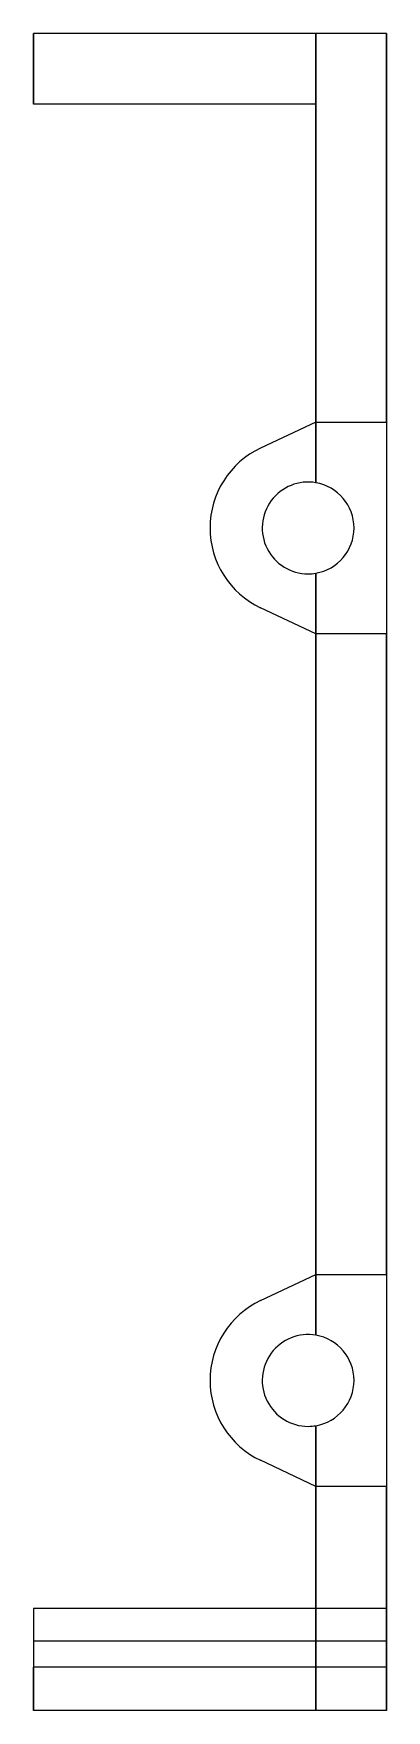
# Model space of a CAD drawing. Extents: x 220 to 362, y 94 to 767.
import ezdxf

# ---------------------------------------------------------------- set-up
doc = ezdxf.new("R2010")
doc.units = 0
doc.layers.add('Body', color=7, linetype='CONTINUOUS')

msp = doc.modelspace()

# ---------------------------------------------------------------- linework, layer by layer
at = {"layer": 'Body', "color": 7}
for points in [[(333.834866, 767.062543), (220.442398, 767.062543)], [(220.442398, 738.716077), (220.442398, 767.062543)], [(333.834866, 767.062543), (220.442398, 767.062543)], [(333.834866, 767.062543), (220.442398, 767.062543)], [(333.834866, 767.062543), (220.442398, 767.062543)], [(220.442398, 767.062543), (220.442398, 738.716077)], [(333.834866, 767.062543), (333.834866, 738.716077)], [(362.177358, 767.062543), (333.834866, 767.062543)], [(333.834866, 767.062543), (333.834866, 738.716077)], [(362.177358, 767.062543), (333.834866, 767.062543)], [(362.177358, 767.062543), (333.834866, 767.062543)], [(362.177358, 611.157087), (362.177358, 767.062543), (333.834866, 767.062543)], [(333.834866, 738.716077), (333.834866, 767.062543)], [(333.834866, 738.716077), (333.834866, 767.062543)], [(362.177358, 767.062543), (362.177358, 611.157087)], [(333.834866, 738.716077), (333.834866, 611.157087), (333.834866, 611.157087), (333.834866, 738.716077), (333.834866, 738.716077), (220.442398, 738.716077)], [(333.834866, 738.716077), (220.442398, 738.716077)], [(333.834866, 738.716077), (220.442398, 738.716077)], [(333.834866, 738.716077), (220.442398, 738.716077)], [(333.834866, 738.716077), (333.834866, 611.157087)], [(333.834866, 611.157087), (333.834866, 738.716077)], [(333.834866, 611.157087), (311.627373, 600.68409)], [(333.834866, 611.157087), (311.627373, 600.68409)], [(333.834866, 611.157087), (311.627373, 600.68409)], [(333.834866, 611.157087), (311.627373, 600.68409)], [(333.834866, 611.157087), (362.177358, 611.157087)], [(362.177358, 611.157087), (362.177358, 526.117611), (333.834866, 526.117611)], [(333.834866, 611.157087), (333.834866, 586.796344)], [(333.834866, 611.157087), (362.177358, 611.157087)], [(333.834866, 611.157087), (362.177358, 611.157087)], [(333.834866, 611.157087), (333.834866, 586.796344)], [(333.834866, 611.157087), (362.177358, 611.157087)], [(333.834866, 586.796344), (333.834866, 611.157087)], [(333.834866, 586.796344), (333.834866, 611.157087)], [(362.177358, 611.157087), (362.177358, 526.117611)], [(362.177358, 611.157087), (362.177358, 526.117611)], [(362.177358, 611.157087), (362.177358, 526.117611)], [(333.834866, 550.478354), (333.834866, 526.117611), (311.627373, 536.590608)], [(333.834866, 550.478354), (333.834866, 526.117611)], [(333.834866, 526.117611), (333.834866, 550.478354)], [(333.834866, 526.117611), (333.834866, 550.478354)], [(333.834866, 526.117611), (311.627373, 536.590608)], [(333.834866, 526.117611), (311.627373, 536.590608)], [(333.834866, 526.117611), (311.627373, 536.590608)], [(333.834866, 526.117611), (333.834866, 269.015433)], [(362.177358, 526.117611), (333.834866, 526.117611)], [(362.177358, 526.117611), (333.834866, 526.117611)], [(362.177358, 269.015433), (362.177358, 526.117611), (333.834866, 526.117611)], [(333.834866, 269.015433), (333.834866, 526.117611)], [(362.177358, 526.117611), (362.177358, 269.015433)], [(311.627373, 258.541686), (333.834866, 269.015433), (333.834866, 244.65469)], [(311.627373, 258.541686), (333.834866, 269.015433)], [(311.627373, 258.541686), (333.834866, 269.015433)], [(311.627373, 258.541686), (333.834866, 269.015433)], [(333.834866, 269.015433), (362.177358, 269.015433)], [(362.177358, 269.015433), (362.177358, 183.975957), (333.834866, 183.975957)], [(333.834866, 269.015433), (333.834866, 244.65469)], [(333.834866, 269.015433), (362.177358, 269.015433)], [(333.834866, 269.015433), (362.177358, 269.015433)], [(333.834866, 269.015433), (362.177358, 269.015433)], [(333.834866, 244.65469), (333.834866, 269.015433)], [(333.834866, 244.65469), (333.834866, 269.015433)], [(362.177358, 269.015433), (362.177358, 183.975957)], [(362.177358, 269.015433), (362.177358, 183.975957)], [(362.177358, 269.015433), (362.177358, 183.975957)], [(333.834866, 208.3367), (333.834866, 183.975957), (311.627373, 194.450454)], [(333.834866, 208.3367), (333.834866, 183.975957)], [(333.834866, 183.975957), (333.834866, 208.3367)], [(333.834866, 183.975957), (333.834866, 208.3367)], [(333.834866, 183.975957), (311.627373, 194.450454)], [(333.834866, 183.975957), (311.627373, 194.450454)], [(333.834866, 183.975957), (311.627373, 194.450454)], [(362.177358, 183.975957), (362.177358, 134.936471), (333.834866, 134.936471)], [(333.834866, 183.975957), (333.834866, 134.936471)], [(362.177358, 183.975957), (333.834866, 183.975957)], [(362.177358, 183.975957), (333.834866, 183.975957)], [(362.177358, 111.471228), (362.177358, 183.975957), (333.834866, 183.975957)], [(333.834866, 134.936471), (333.834866, 183.975957)], [(333.834866, 134.936471), (220.442398, 134.936471)], [(220.442398, 134.936471), (220.442398, 121.897725)], [(333.834866, 134.936471), (220.442398, 134.936471)], [(333.834866, 134.936471), (220.442398, 134.936471)], [(333.834866, 134.936471), (220.442398, 134.936471)], [(220.442398, 134.936471), (220.442398, 111.471228)], [(220.442398, 134.936471), (220.442398, 121.897725), (220.442398, 94.049482), (220.442398, 111.471228)], [(220.442398, 134.936471), (220.442398, 111.471228)], [(362.177358, 134.936471), (333.834866, 134.936471)], [(333.834866, 134.936471), (333.834866, 121.897725)], [(333.834866, 111.471228), (333.834866, 134.936471)], [(333.834866, 134.936471), (333.834866, 121.897725)], [(333.834866, 111.471228), (333.834866, 134.936471)], [(362.177358, 134.936471), (362.177358, 121.897725)], [(333.834866, 121.897725), (220.442398, 121.897725)], [(333.834866, 121.897725), (220.442398, 121.897725)], [(220.442398, 121.897725), (220.442398, 94.049482)], [(362.177358, 121.897725), (333.834866, 121.897725)], [(362.177358, 121.897725), (333.834866, 121.897725)], [(333.834866, 121.897725), (333.834866, 94.049482)], [(333.834866, 121.897725), (333.834866, 94.049482)], [(362.177358, 121.897725), (362.177358, 94.049482)], [(333.834866, 111.471228), (220.442398, 111.471228)], [(220.442398, 94.049482), (220.442398, 111.471228)], [(333.834866, 111.471228), (220.442398, 111.471228)], [(362.177358, 111.471228), (333.834866, 111.471228)], [(333.834866, 94.049482), (333.834866, 111.471228)], [(362.177358, 111.471228), (333.834866, 111.471228)], [(333.834866, 94.049482), (333.834866, 111.471228)], [(362.177358, 94.049482), (362.177358, 111.471228)], [(333.834866, 94.049482), (220.442398, 94.049482)], [(333.834866, 94.049482), (220.442398, 94.049482)], [(362.177358, 94.049482), (333.834866, 94.049482)], [(362.177358, 94.049482), (333.834866, 94.049482)]]:
    msp.add_lwpolyline(points, dxfattribs=at)
for points in [[(220.442398, 767.062543), (220.442398, 767.062543), (220.442398, 738.716077), (220.442398, 738.716077), (220.442398, 767.062543)], [(333.834866, 767.062543)], [(333.834866, 767.062543)], [(362.177358, 767.062543), (362.177358, 611.157087), (362.177358, 611.157087), (362.177358, 767.062543)], [(362.177358, 767.062543)], [(220.442398, 738.716077)], [(333.834866, 738.716077)], [(333.834866, 611.157087)], [(362.177358, 611.157087)], [(311.627373, 600.68409)], [(311.627373, 600.68409)], [(330.714867, 550.212104), (330.714867, 550.212104)], [(311.627373, 536.590608)], [(311.627373, 536.590608)], [(333.834866, 526.117611), (333.834866, 269.015433), (333.834866, 269.015433), (333.834866, 526.117611), (333.834866, 526.117611)], [(362.177358, 526.117611)], [(362.177358, 526.117611), (362.177358, 269.015433), (362.177358, 269.015433), (362.177358, 526.117611)], [(333.834866, 269.015433)], [(362.177358, 269.015433)], [(311.627373, 258.541686)], [(311.627373, 258.541686)], [(330.714867, 208.07045), (330.714867, 208.07045)], [(311.627373, 194.450454)], [(311.627373, 194.450454)], [(333.834866, 183.975957), (333.834866, 134.936471), (333.834866, 134.936471), (333.834866, 183.975957), (333.834866, 183.975957)], [(362.177358, 183.975957)], [(362.177358, 183.975957), (362.177358, 134.936471), (362.177358, 121.897725), (362.177358, 94.049482), (362.177358, 111.471228), (362.177358, 183.975957)], [(220.442398, 134.936471)], [(220.442398, 134.936471)], [(333.834866, 134.936471)]]:
    msp.add_lwpolyline(points, close=True, dxfattribs=at)
for points in [[(311.62822, 600.684225), (299.224956, 594.83367), (291.311441, 582.35117), (291.311478, 568.63731)], [(311.62822, 600.684225), (299.224956, 594.83367), (291.311441, 582.35117), (291.311478, 568.63731)], [(311.62822, 600.684225), (299.224956, 594.83367), (291.311441, 582.35117), (291.311478, 568.63731)], [(311.62822, 600.684225), (299.224956, 594.83367), (291.311441, 582.35117), (291.311478, 568.63731)], [(333.831116, 586.796847), (326.974203, 587.974222), (320.038802, 585.188907), (315.900919, 579.595929)], [(333.831116, 586.796847), (326.974203, 587.974222), (320.038802, 585.188907), (315.900919, 579.595929)], [(333.831116, 586.796847), (326.974203, 587.974222), (320.038802, 585.188907), (315.900919, 579.595929)], [(333.831116, 586.796847), (326.974203, 587.974222), (320.038802, 585.188907), (315.900919, 579.595929)], [(349.138228, 568.637422), (349.13822, 577.610255), (342.674532, 585.278381), (333.831116, 586.796847)], [(349.138228, 568.637422), (349.13822, 577.610255), (342.674532, 585.278381), (333.831116, 586.796847)], [(349.138228, 568.637422), (349.13822, 577.610255), (342.674532, 585.278381), (333.831116, 586.796847)], [(349.138228, 568.637422), (349.13822, 577.610255), (342.674532, 585.278381), (333.831116, 586.796847)], [(315.900919, 579.595929), (311.763036, 574.002952), (311.128351, 566.556144), (314.260057, 560.343585)], [(315.900919, 579.595929), (311.763036, 574.002952), (311.128351, 566.556144), (314.260057, 560.343585)], [(315.900919, 579.595929), (311.763036, 574.002952), (311.128351, 566.556144), (314.260057, 560.343585)], [(315.900919, 579.595929), (311.763036, 574.002952), (311.128351, 566.556144), (314.260057, 560.343585)], [(291.311478, 568.63731), (291.311515, 554.92345), (299.225097, 542.440992), (311.628393, 536.590503)], [(291.311478, 568.63731), (291.311515, 554.92345), (299.225097, 542.440992), (311.628393, 536.590503)], [(291.311478, 568.63731), (291.311515, 554.92345), (299.225097, 542.440992), (311.628393, 536.590503)], [(291.311478, 568.63731), (291.311515, 554.92345), (299.225097, 542.440992), (311.628393, 536.590503)], [(333.831146, 550.477972), (342.674559, 551.996452), (349.138235, 559.664589), (349.138228, 568.637422)], [(333.831146, 550.477972), (342.674559, 551.996452), (349.138235, 559.664589), (349.138228, 568.637422)], [(333.831146, 550.477972), (342.674559, 551.996452), (349.138235, 559.664589), (349.138228, 568.637422)], [(333.831146, 550.477972), (342.674559, 551.996452), (349.138235, 559.664589), (349.138228, 568.637422)], [(314.260057, 560.343585), (317.391763, 554.131026), (323.755777, 550.212212), (330.713037, 550.212217)], [(314.260057, 560.343585), (317.391763, 554.131026), (323.755777, 550.212212), (330.713037, 550.212217)], [(314.260057, 560.343585), (317.391763, 554.131026), (323.755777, 550.212212), (330.713037, 550.212217)], [(314.260057, 560.343585), (317.391763, 554.131026), (323.755777, 550.212212), (330.713037, 550.212217)], [(330.713037, 550.212217), (331.758063, 550.212216), (332.801194, 550.301122), (333.831146, 550.477972)], [(330.713037, 550.212217), (331.758063, 550.212216), (332.801194, 550.301122), (333.831146, 550.477972)], [(330.713037, 550.212217), (331.758063, 550.212216), (332.801194, 550.301122), (333.831146, 550.477972)], [(330.713037, 550.212217), (331.758063, 550.212216), (332.801194, 550.301122), (333.831146, 550.477972)], [(311.62822, 258.542594), (299.224952, 252.69204), (291.311433, 240.209538), (291.31147, 226.495674)], [(311.62822, 258.542594), (299.224952, 252.69204), (291.311433, 240.209538), (291.31147, 226.495674)], [(311.62822, 258.542594), (299.224952, 252.69204), (291.311433, 240.209538), (291.31147, 226.495674)], [(311.62822, 258.542594), (299.224952, 252.69204), (291.311433, 240.209538), (291.31147, 226.495674)], [(333.831116, 244.655208), (326.974203, 245.832583), (320.038802, 243.047268), (315.900919, 237.45429)], [(333.831116, 244.655208), (326.974203, 245.832583), (320.038802, 243.047268), (315.900919, 237.45429)], [(333.831116, 244.655208), (326.974203, 245.832583), (320.038802, 243.047268), (315.900919, 237.45429)], [(333.831116, 244.655208), (326.974203, 245.832583), (320.038802, 243.047268), (315.900919, 237.45429)], [(349.138228, 226.495783), (349.13822, 235.468616), (342.674532, 243.136742), (333.831116, 244.655208)], [(349.138228, 226.495783), (349.13822, 235.468616), (342.674532, 243.136742), (333.831116, 244.655208)], [(349.138228, 226.495783), (349.13822, 235.468616), (342.674532, 243.136742), (333.831116, 244.655208)], [(349.138228, 226.495783), (349.13822, 235.468616), (342.674532, 243.136742), (333.831116, 244.655208)], [(315.900919, 237.45429), (311.763036, 231.861313), (311.128351, 224.414505), (314.260057, 218.201946)], [(315.900919, 237.45429), (311.763036, 231.861313), (311.128351, 224.414505), (314.260057, 218.201946)], [(315.900919, 237.45429), (311.763036, 231.861313), (311.128351, 224.414505), (314.260057, 218.201946)], [(315.900919, 237.45429), (311.763036, 231.861313), (311.128351, 224.414505), (314.260057, 218.201946)], [(291.31147, 226.495674), (291.311507, 212.781811), (299.225093, 200.299351), (311.628393, 194.448864)], [(291.31147, 226.495674), (291.311507, 212.781811), (299.225093, 200.299351), (311.628393, 194.448864)], [(291.31147, 226.495674), (291.311507, 212.781811), (299.225093, 200.299351), (311.628393, 194.448864)], [(291.31147, 226.495674), (291.311507, 212.781811), (299.225093, 200.299351), (311.628393, 194.448864)], [(333.831146, 208.336333), (342.674559, 209.854813), (349.138235, 217.52295), (349.138228, 226.495783)], [(333.831146, 208.336333), (342.674559, 209.854813), (349.138235, 217.52295), (349.138228, 226.495783)], [(333.831146, 208.336333), (342.674559, 209.854813), (349.138235, 217.52295), (349.138228, 226.495783)], [(333.831146, 208.336333), (342.674559, 209.854813), (349.138235, 217.52295), (349.138228, 226.495783)], [(314.260057, 218.201946), (317.391763, 211.989387), (323.755777, 208.070573), (330.713037, 208.070578)], [(314.260057, 218.201946), (317.391763, 211.989387), (323.755777, 208.070573), (330.713037, 208.070578)], [(314.260057, 218.201946), (317.391763, 211.989387), (323.755777, 208.070573), (330.713037, 208.070578)], [(314.260057, 218.201946), (317.391763, 211.989387), (323.755777, 208.070573), (330.713037, 208.070578)], [(330.713037, 208.070578), (331.758063, 208.070577), (332.801194, 208.159483), (333.831146, 208.336333)], [(330.713037, 208.070578), (331.758063, 208.070577), (332.801194, 208.159483), (333.831146, 208.336333)], [(330.713037, 208.070578), (331.758063, 208.070577), (332.801194, 208.159483), (333.831146, 208.336333)], [(330.713037, 208.070578), (331.758063, 208.070577), (332.801194, 208.159483), (333.831146, 208.336333)]]:
    msp.add_open_spline(points, degree=3, dxfattribs=at)

doc.saveas('drawing.dxf')
